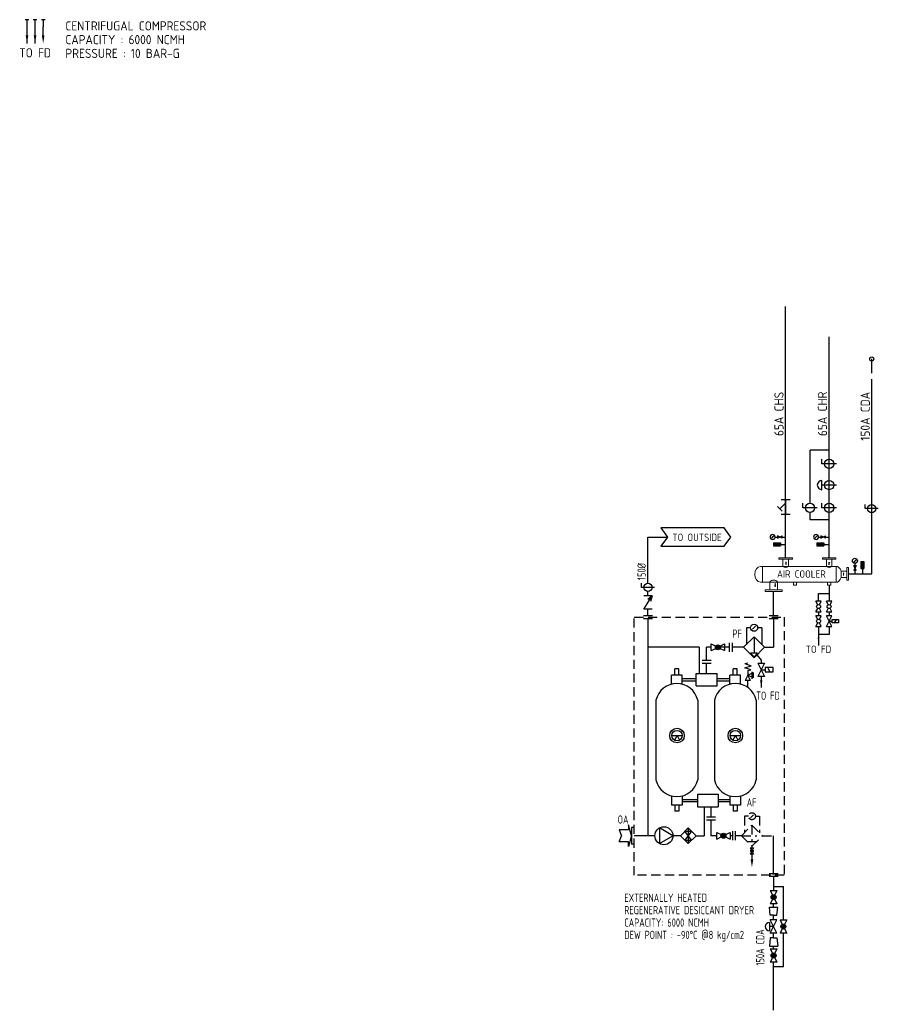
# Model space of a CAD drawing. Header units: millimetres. Extents: x -418 to 883, y -30 to 1351.
# Drawn here: x -398.1 to -164, y 97.8 to 367.8 of the extents above; entities that cross this region are included whole.
import ezdxf
from ezdxf.enums import TextEntityAlignment as Align

# ---------------------------------------------------------------- set-up
doc = ezdxf.new("R2010")
doc.units = ezdxf.units.MM
doc.header["$LTSCALE"] = 10
doc.linetypes.add('HIDDEN', pattern=[0.375, 0.25, -0.125])
for name, color, linetype in [('DETL-TXT', 4, 'Continuous'), ('M-CWTR-VAVE', 2, 'Continuous'), ('U-CDA-EQ', 22, 'Continuous'), ('U-CDA-EQ-TXT', 4, 'Continuous'), ('U-CDA-PIPE', 203, 'Continuous'), ('U-CDA-TXT', 3, 'Continuous'), ('U-CDA-TXT-01', 3, 'Continuous'), ('U-CDA-V', 2, 'Continuous'), ('U-CH-TXT', 3, 'Continuous'), ('U-CH-V', 2, 'Continuous'), ('U-CHW-S-PIPE', 152, 'Continuous'), ('U-CW-PIPE', 30, 'Continuous'), ('U-CW-V', 3, 'Continuous')]:
    doc.layers.add(name, color=color, linetype=linetype)
doc.styles.add('AA-TXT', font='isocp.shx', dxfattribs={"bigfont": 'chineset.shx'})
doc.styles.get("Standard").update_dxf_attribs({"font": 'txt.shx', "bigfont": 'chineset.shx'})

# ---------------------------------------------------------------- blocks, each defined once
blk = doc.blocks.new('A$Cf5804be8')
for p, q in [((1.23, 21.13), (1.41, 21.22)), ((1.93, 21.13), (1.23, 21.13)), ((1.11, 9.26), (1.82, 9.26)), ((1.82, 9.26), (1.64, 9.36))]:
    blk.add_line(p, q)
at = {"lineweight": 13}
for p, q in [((2.4, 2.4), (2.4, 2.92)), ((6.67, 2.4), (6.67, 2.92))]:
    blk.add_line(p, q, dxfattribs=at)
for points in [[(6.15, 25.87), (2.69, 25.87), (2.69, 26.34), (6.15, 26.34)], [(5.4, 25.87), (3.67, 25.87), (3.67, 24.38), (5.4, 24.38)], [(0, 19.89), (0.07, 19.89), (0.07, 22.3), (0, 22.3)], [(0.4, 22.94), (0.07, 22.94), (0.07, 19.25), (0.4, 19.25)], [(0.4, 20.34), (2.4, 20.34), (2.4, 21.85), (0.4, 21.85)], [(2.4, 22.98), (6.67, 22.98), (6.67, 22.98), (2.4, 22.98)], [(2.4, 2.92), (6.67, 2.92), (6.67, 22.98), (2.4, 22.98)], [(7.47, 20.67), (7.47, 21.52), (6.67, 21.52), (6.67, 20.67)], [(0.4, 11.08), (0.07, 11.08), (0.07, 7.38), (0.4, 7.38)], [(7.47, 11.38), (7.47, 12.22), (6.67, 12.22), (6.67, 11.38)], [(0, 8.03), (0.07, 8.03), (0.07, 10.43), (0, 10.43)], [(0.4, 8.47), (2.4, 8.47), (2.4, 9.99), (0.4, 9.99)], [(8.76, 3.65), (9.23, 3.65), (9.23, 8.24), (8.76, 8.24)], [(8.76, 4.92), (6.67, 4.92), (6.67, 6.99), (8.76, 6.99)]]:
    blk.add_lwpolyline(points, close=True, dxfattribs=at)
for centre, radius, start, end in [((1.56, 21.09), 1.13, 317.9999, 42.0001), ((1.56, 9.23), 1.13, 317.9999, 42.0001), ((7.35, 5.95), 1.24, 123.5153, 236.4847)]:
    blk.add_arc(centre, radius, start, end, dxfattribs=at)
for centre, major_axis, ratio, start_param, end_param in [((5.42, 23.17), (3.03, 0.06), 0.49682, 2.175171, 3.230259), ((3.67, 23.18), (-3.01, 0.06), 0.497223, 3.048092, 4.111036), ((4.54, 2.4), (2.13, 0), 0.751995, 3.141593, 6.283185)]:
    blk.add_ellipse(centre, major_axis=major_axis, ratio=ratio, start_param=start_param, end_param=end_param, dxfattribs=at)
at = {"linetype": 'Continuous', "style": 'AA-TXT'}
blk.add_text('AIR COOLER', height=2, rotation=90, dxfattribs=at).set_placement((5.46, 6.88))
at = {"lineweight": 13, "char_height": 0.16, "width": 2.545, "attachment_point": 1}
for s, insert in [('AIR IN', (4.12, 25.1)), ('AIR OUT', (7.02, 6.46))]:
    blk.add_mtext(s, dxfattribs=dict(at, insert=insert))
blk = doc.blocks.new('A$C589C2754')
at = {"layer": 'M-CWTR-VAVE', "color": 2}
for p, q in [((0, 2.5), (4, 0)), ((0, 0), (0, 2.5)), ((4, 0), (2.36, 0.44)), ((4, 0), (2.89, 1.28)), ((4, 0), (4, 2.5))]:
    blk.add_line(p, q, dxfattribs=at)
blk = doc.blocks.new('A$C05D23F1C')
at = {"layer": 'U-CW-V', "color": 2}
for p, q in [((1.25, 0), (1.25, 3.95)), ((1.25, 3.95), (2.5, 3.95))]:
    blk.add_line(p, q, dxfattribs=at)
blk.add_circle((1.25, 1.98), 1.25, dxfattribs=at)
blk = doc.blocks.new('A$C5D640173')
at = {"layer": 'U-CDA-V'}
for p, q in [((0, 0), (0, 2.72)), ((0.88, 0), (0.88, 2.72))]:
    blk.add_line(p, q, dxfattribs=at)
blk = doc.blocks.new('A$C63832B58')
at = {"layer": 'U-CH-V'}
for p, q in [((-0.63, 2.56), (-0.63, -0.46)), ((-0.63, 2.56), (-0.63, -0.46)), ((-0.63, 2.56), (0.63, 2.56)), ((-0.63, 2.56), (0.63, 2.56)), ((-0.25, 2.15), (0.25, 2.15)), ((-0.25, 2.15), (0.25, 2.15)), ((-0.25, 1.65), (0.25, 1.65)), ((-0.25, 1.65), (0.25, 1.65)), ((-0.25, 1.14), (0.25, 1.14)), ((-0.25, 1.14), (0.25, 1.14)), ((-0.25, 0.64), (0.25, 0.64)), ((-0.25, 0.64), (0.25, 0.64)), ((0, 2.29), (0, 0.22)), ((0, 2.29), (0, 0.22)), ((0.63, 2.56), (0.63, -0.46)), ((0.63, 2.56), (0.63, -0.46)), ((-0.63, -0.46), (0.63, -0.46)), ((-0.63, -0.46), (0.63, -0.46)), ((0, -0.46), (0, -2.69)), ((0, -0.46), (0, -2.69))]:
    blk.add_line(p, q, dxfattribs=at)
blk.add_circle((0, 0), 0.223, dxfattribs=at)
blk.add_circle((0, 0), 0.223, dxfattribs=at)
blk = doc.blocks.new('A$C66643FB5')
at = {"layer": 'U-CW-V', "color": 2}
for p, q in [((0.6, 5.11), (1.52, 6.03)), ((1.06, 4.51), (1.06, 3.5)), ((1.56, 3.5), (0.56, 1.5)), ((1.56, 1.5), (0.56, 3.5)), ((0.56, 3.5), (1.56, 3.5)), ((1.56, 1.5), (0.56, 1.5)), ((1.06, 1.5), (1.06, 0))]:
    blk.add_line(p, q, dxfattribs=at)
blk.add_circle((1.06, 5.57), 1.06, dxfattribs=at)

msp = doc.modelspace()

# ---------------------------------------------------------------- hatches: boundary and pattern name
at = {"layer": 'U-CDA-EQ'}
h = msp.add_hatch(color=22, dxfattribs=at)
edge = h.paths.add_edge_path()
edge.add_arc((-207.73, 196.72), 0.675, 0, 360)
h = msp.add_hatch(color=22, dxfattribs=at)
edge = h.paths.add_edge_path()
edge.add_arc((-206.22, 145.34), 0.675, 0, 360)
at = {"layer": 'U-CDA-EQ', "linetype": 'HIDDEN'}
h = msp.add_hatch(color=22, dxfattribs=at)
edge = h.paths.add_edge_path()
edge.add_arc((-198.45, 141.19), 0.337, 0, 360)
at = {"layer": 'U-CDA-V'}
h = msp.add_hatch(color=256, dxfattribs=at)
edge = h.paths.add_edge_path()
edge.add_arc((-192.55, 128.59), 0.675, 0, 360)
h = msp.add_hatch(color=256, dxfattribs=at)
edge = h.paths.add_edge_path()
edge.add_arc((-189.88, 120.58), 0.675, 0, 360)
h = msp.add_hatch(color=256, dxfattribs=at)
edge = h.paths.add_edge_path()
edge.add_arc((-192.55, 112.7), 0.675, 0, 360)

# ---------------------------------------------------------------- linework, layer by layer
at = {"layer": 'DETL-TXT'}
msp.add_lwpolyline([(-204.25, 226.78), (-206.05, 229.3), (-223.27, 229.3), (-221.47, 226.78), (-223.27, 224.26), (-206.05, 224.26), (-204.25, 226.78)], dxfattribs=at)
at = {"layer": 'U-CDA-EQ'}
for p, q in [((-177.4, 213.68), (-177.4, 209.26)), ((-180.28, 206.38), (-180.28, 205.3)), ((-177.4, 206.38), (-177.4, 205.3)), ((-180.28, 202.42), (-180.28, 197.23)), ((-177.4, 200.17), (-180.28, 200.17)), ((-177.4, 202.42), (-177.4, 200.17))]:
    msp.add_line(p, q, dxfattribs=at)
at = {"layer": 'U-CDA-EQ', "color": 22, "linetype": 'HIDDEN'}
for p, q in [((-230.54, 134.59), (-230.54, 204.91)), ((-230.54, 204.91), (-189.67, 204.91)), ((-189.67, 204.91), (-189.67, 134.59)), ((-200.51, 150.67), (-200.51, 146.13)), ((-199.4, 150.67), (-200.51, 150.67)), ((-198.86, 150.25), (-198.03, 151.08)), ((-197.49, 150.67), (-196.38, 150.67)), ((-196.38, 150.67), (-196.38, 146.13)), ((-201.3, 145.34), (-198.45, 148.19)), ((-198.45, 148.19), (-198.45, 143.73)), ((-198.45, 148.19), (-195.6, 145.34)), ((-201.3, 145.34), (-197.08, 145.34)), ((-201.3, 145.34), (-198.45, 142.49)), ((-199.68, 143.73), (-197.21, 143.73)), ((-198.45, 142.49), (-195.6, 145.34)), ((-195.6, 145.34), (-192.55, 145.34)), ((-198.9, 142.09), (-198.6, 141.49)), ((-198.9, 142.09), (-198, 142.09)), ((-198.6, 140.89), (-198.9, 140.29)), ((-198.45, 142.49), (-198.45, 142.09)), ((-198, 142.09), (-198.3, 141.49)), ((-198.3, 140.89), (-198, 140.29)), ((-198, 140.29), (-198.9, 140.29)), ((-198.45, 140.29), (-198.45, 138.92)), ((-189.67, 134.59), (-230.54, 134.59))]:
    msp.add_line(p, q, dxfattribs=at)
at = {"layer": 'U-CDA-EQ', "color": 22}
for p, q in [((-226.81, 204.7), (-226.81, 145.34)), ((-192.55, 204.7), (-192.55, 196.72)), ((-199.93, 202.04), (-199.93, 197.5)), ((-198.82, 202.04), (-199.93, 202.04)), ((-198.27, 201.63), (-197.45, 202.46)), ((-195.8, 202.04), (-196.91, 202.04)), ((-195.8, 202.04), (-195.8, 197.5)), ((-209.53, 195.82), (-209.53, 197.62)), ((-209.53, 197.62), (-208.33, 197.02)), ((-207.12, 197.02), (-205.93, 197.62)), ((-205.93, 197.62), (-205.93, 195.82)), ((-204.57, 195.5), (-204.57, 197.94)), ((-203.78, 195.5), (-203.78, 197.94)), ((-197.86, 199.57), (-200.71, 196.72)), ((-195.01, 196.72), (-197.86, 199.57)), ((-197.86, 199.57), (-197.86, 195.11)), ((-212.82, 196.72), (-226.81, 196.72)), ((-212.82, 196.72), (-212.82, 189.6)), ((-210.82, 193.1), (-210.82, 196.72)), ((-209.53, 196.72), (-210.82, 196.72)), ((-209.53, 195.82), (-208.33, 196.42)), ((-204.57, 196.72), (-207.94, 196.72)), ((-207.12, 196.42), (-205.93, 195.82)), ((-200.71, 196.72), (-203.78, 196.72)), ((-197.86, 193.87), (-200.71, 196.72)), ((-196.91, 195.11), (-198.81, 195.11)), ((-198.81, 195.11), (-197.86, 194.16)), ((-195.01, 196.72), (-197.86, 193.87)), ((-196.91, 195.11), (-197.86, 194.16)), ((-197.11, 194.62), (-195.92, 193.17)), ((-195.01, 196.72), (-192.55, 196.72)), ((-209.6, 193.1), (-212.04, 193.1)), ((-209.6, 192.3), (-212.04, 192.3)), ((-210.82, 189.6), (-210.82, 192.3)), ((-200.4, 192.27), (-199.6, 192.51)), ((-200.4, 192.27), (-198.66, 191.71)), ((-200.4, 191.16), (-198.66, 191.71)), ((-195.02, 192.38), (-196.82, 188.78)), ((-196.82, 192.38), (-195.02, 188.78)), ((-196.82, 192.38), (-195.02, 192.38)), ((-195.92, 193.17), (-195.92, 192.38)), ((-220.35, 186.67), (-220.35, 189.12)), ((-217.51, 189.12), (-220.35, 189.12)), ((-219.5, 189.12), (-219.5, 190.83)), ((-218.36, 190.83), (-219.5, 190.83)), ((-218.36, 189.12), (-218.36, 190.83)), ((-217.51, 186.67), (-217.51, 189.12)), ((-213.66, 189.6), (-207.97, 189.6)), ((-213.66, 186.19), (-213.66, 189.6)), ((-207.97, 186.19), (-207.97, 189.6)), ((-204.44, 186.67), (-204.44, 189.12)), ((-201.6, 189.12), (-204.44, 189.12)), ((-203.59, 189.12), (-203.59, 190.83)), ((-202.45, 190.83), (-203.59, 190.83)), ((-202.45, 189.12), (-202.45, 190.83)), ((-201.6, 186.67), (-201.6, 189.12)), ((-198.77, 190.6), (-200.4, 191.16)), ((-199.59, 189.13), (-200.31, 187.68)), ((-199.59, 190.36), (-198.77, 190.6)), ((-199.59, 190.36), (-199.59, 189.13)), ((-199.59, 189.13), (-198.14, 189.85)), ((-198.86, 187.68), (-199.59, 189.13)), ((-198.14, 188.4), (-199.59, 189.13)), ((-198.5, 190.03), (-198.5, 188.16)), ((-198.14, 189.85), (-198.14, 188.4)), ((-195.92, 190.58), (-194.84, 190.58)), ((-192.69, 191.18), (-194.84, 191.18)), ((-194.84, 191.18), (-194.84, 189.99)), ((-194.84, 189.99), (-192.69, 189.99)), ((-193.57, 190.14), (-194.06, 190.97)), ((-192.69, 189.99), (-192.69, 191.18)), ((-217.51, 188.18), (-213.66, 188.18)), ((-217.51, 187.61), (-213.66, 187.61)), ((-207.97, 188.18), (-204.44, 188.18)), ((-207.97, 187.61), (-204.44, 187.61)), ((-198.86, 187.68), (-200.31, 187.68)), ((-199.59, 185.76), (-199.59, 187.68)), ((-195.02, 188.78), (-196.82, 188.78)), ((-195.92, 188.78), (-195.92, 185.72)), ((-213.66, 186.19), (-207.97, 186.19)), ((-224.62, 182.29), (-224.62, 160.55)), ((-213.24, 182.29), (-213.24, 160.55)), ((-208.67, 182.29), (-208.67, 160.55)), ((-197.29, 182.29), (-197.29, 160.55)), ((-220.32, 172.65), (-217.47, 172.65)), ((-218.89, 172.65), (-219.6, 171.42)), ((-218.89, 172.65), (-218.18, 171.42)), ((-204.4, 172.65), (-201.56, 172.65)), ((-202.98, 172.65), (-203.69, 171.42)), ((-202.98, 172.65), (-202.27, 171.42)), ((-213.32, 156.65), (-207.63, 156.65)), ((-213.32, 156.65), (-213.32, 153.24)), ((-207.63, 156.65), (-207.63, 153.24)), ((-220.35, 156.17), (-220.35, 153.72)), ((-217.51, 156.17), (-217.51, 153.72)), ((-217.51, 155.23), (-213.32, 155.23)), ((-217.51, 154.66), (-213.32, 154.66)), ((-207.63, 155.23), (-204.44, 155.23)), ((-207.63, 154.66), (-204.44, 154.66)), ((-204.44, 156.17), (-204.44, 153.72)), ((-201.6, 156.17), (-201.6, 153.72)), ((-217.51, 153.72), (-220.35, 153.72)), ((-219.5, 153.72), (-219.5, 152.01)), ((-218.36, 152.01), (-219.5, 152.01)), ((-218.36, 153.72), (-218.36, 152.01)), ((-213.32, 153.24), (-207.63, 153.24)), ((-211.5, 153.24), (-211.5, 145.34)), ((-209.63, 153.24), (-209.63, 150.41)), ((-201.6, 153.72), (-204.44, 153.72)), ((-203.59, 153.72), (-203.59, 152.01)), ((-202.45, 152.01), (-203.59, 152.01)), ((-202.45, 153.72), (-202.45, 152.01)), ((-208.41, 150.41), (-210.86, 150.41)), ((-208.41, 149.62), (-210.86, 149.62)), ((-209.63, 149.62), (-209.63, 145.34)), ((-232.11, 146.99), (-234.67, 146.99)), ((-234.67, 146.99), (-234, 145.34)), ((-232.11, 148.3), (-232.11, 146.99)), ((-231.3, 145.34), (-232.11, 148.3)), ((-230.54, 147.62), (-231.3, 147.62)), ((-231.3, 147.62), (-231.3, 143.07)), ((-217.98, 145.34), (-215.84, 147.48)), ((-216.77, 146.55), (-214.91, 146.55)), ((-214.91, 144.13), (-216.77, 146.55)), ((-214.91, 146.55), (-216.77, 144.13)), ((-215.84, 147.48), (-215.84, 143.21)), ((-215.84, 147.48), (-213.7, 145.34)), ((-208.02, 146.24), (-206.82, 145.65)), ((-208.02, 144.44), (-208.02, 146.24)), ((-205.62, 145.65), (-204.42, 146.24)), ((-204.42, 146.24), (-204.42, 144.44)), ((-203.7, 144.12), (-203.7, 146.57)), ((-202.9, 144.12), (-202.9, 146.57)), ((-234.67, 143.7), (-234, 145.34)), ((-232.11, 143.7), (-234.67, 143.7)), ((-231.3, 145.34), (-232.11, 142.39)), ((-232.11, 142.39), (-232.11, 143.7)), ((-224.92, 145.34), (-230.54, 145.34)), ((-217.98, 145.34), (-219.99, 145.34)), ((-217.98, 145.34), (-215.84, 143.21)), ((-216.77, 144.13), (-214.91, 144.13)), ((-215.84, 143.21), (-213.7, 145.34)), ((-213.7, 145.34), (-211.5, 145.34)), ((-208.02, 145.34), (-209.63, 145.34)), ((-208.02, 144.44), (-206.82, 145.04)), ((-205.62, 145.04), (-204.42, 144.44)), ((-203.7, 145.34), (-204.42, 145.34)), ((-201.3, 145.34), (-202.9, 145.34)), ((-192.55, 134.8), (-192.55, 145.34)), ((-230.54, 143.07), (-231.3, 143.07))]:
    msp.add_line(p, q, dxfattribs=at)
at = {"layer": 'U-CDA-EQ'}
msp.add_lwpolyline([(-180.28, 209.26), (-180.28, 211.42), (-177.4, 211.42)], dxfattribs=at)
msp.add_lwpolyline([(-180.28, 197.74, 0, 0.531, 0), (-180.28, 199.33, 0, 0, 0)], format="xyseb", dxfattribs=at)
at = {"layer": 'U-CDA-EQ', "color": 22}
msp.add_lwpolyline([(-195.92, 185.75, 0, 0.664, 0), (-195.92, 187.74, 0, 0, 0)], format="xyseb", dxfattribs=at)
msp.add_lwpolyline([(-219.99, 145.34), (-223.69, 147.48), (-223.69, 143.21)], close=True, dxfattribs=at)
at = {"layer": 'U-CDA-EQ', "color": 22, "linetype": 'HIDDEN'}
msp.add_lwpolyline([(-198.45, 136.76, 0, 0.72, 0), (-198.45, 138.92, 0, 0, 0)], format="xyseb", dxfattribs=at)
at = {"layer": 'U-CDA-EQ', "color": 22}
for centre, radius in [((-197.86, 202.04), 0.956), ((-207.73, 196.72), 0.675), ((-218.89, 172.65), 1.99), ((-218.89, 172.65), 1.42), ((-202.98, 172.65), 1.99), ((-202.98, 172.65), 1.42), ((-222.46, 145.34), 2.47), ((-206.22, 145.34), 0.675)]:
    msp.add_circle(centre, radius, dxfattribs=at)
at = {"layer": 'U-CDA-EQ', "color": 22, "linetype": 'HIDDEN'}
for centre, radius in [((-198.45, 150.67), 0.956), ((-198.45, 141.19), 0.337)]:
    msp.add_circle(centre, radius, dxfattribs=at)
at = {"layer": 'U-CDA-EQ', "color": 22}
for centre, start, end in [((-218.93, 181.01), 12.6804, 167.3196), ((-202.98, 181.01), 12.6804, 167.3196), ((-218.93, 161.83), 192.6804, 347.3196), ((-202.98, 161.83), 192.6804, 347.3196)]:
    msp.add_arc(centre, 5.83, start, end, dxfattribs=at)
at = {"layer": 'U-CDA-PIPE'}
for p, q in [((-165.8, 271.47), (-165.8, 275.34)), ((-165.8, 216.74), (-165.8, 269.85)), ((-172.15, 216.74), (-165.8, 216.74)), ((-192.55, 205.31), (-192.55, 211.93)), ((-192.55, 134.19), (-192.55, 130.39)), ((-192.55, 131.49), (-189.85, 131.49)), ((-189.85, 122.38), (-189.85, 131.49)), ((-192.55, 125.91), (-192.55, 126.79)), ((-192.55, 122.38), (-192.55, 123.66)), ((-192.55, 117.5), (-192.55, 118.78)), ((-189.85, 109.66), (-189.85, 118.78)), ((-192.55, 114.5), (-192.55, 115.25)), ((-192.55, 97.78), (-192.55, 110.9)), ((-192.55, 109.66), (-189.85, 109.66))]:
    msp.add_line(p, q, dxfattribs=at)
at = {"layer": 'U-CDA-PIPE', "color": 3}
for p, q in [((-226.81, 214.18), (-226.81, 226.78)), ((-226.81, 226.78), (-221.47, 226.78)), ((-226.81, 210.72), (-226.81, 211.93)), ((-226.81, 205.31), (-226.81, 207.12))]:
    msp.add_line(p, q, dxfattribs=at)
at = {"layer": 'U-CDA-PIPE'}
msp.add_circle((-165.8, 275.34), 0.548, dxfattribs=at)
at = {"layer": 'U-CDA-V'}
for p, q in [((-191.5, 235.06), (-190.23, 233.79)), ((-191.5, 235.06), (-190.23, 233.79)), ((-189.28, 236.01), (-190.86, 234.43)), ((-188.02, 236.92), (-190.5, 236.92)), ((-189.28, 236.92), (-189.28, 232.93)), ((-188.02, 232.93), (-190.5, 232.93)), ((-180.52, 208.3), (-181, 209.26)), ((-179.56, 209.26), (-181, 209.26)), ((-180.04, 208.3), (-179.56, 209.26)), ((-176.68, 209.26), (-178.12, 209.26)), ((-177.64, 208.3), (-178.12, 209.26)), ((-177.16, 208.3), (-176.68, 209.26)), ((-181, 206.38), (-180.52, 207.33)), ((-181, 206.38), (-179.56, 206.38)), ((-179.56, 205.3), (-181, 205.3)), ((-180.52, 204.34), (-181, 205.3)), ((-179.56, 206.38), (-180.04, 207.33)), ((-180.04, 204.34), (-179.56, 205.3)), ((-178.12, 206.38), (-177.64, 207.33)), ((-178.12, 206.38), (-176.68, 206.38)), ((-176.68, 202.42), (-178.12, 205.3)), ((-178.12, 202.42), (-176.68, 205.3)), ((-176.68, 205.3), (-178.12, 205.3)), ((-176.68, 206.38), (-177.16, 207.33)), ((-181, 202.42), (-180.52, 203.37)), ((-179.56, 202.42), (-180.04, 203.37)), ((-177.4, 203.86), (-176.54, 203.86)), ((-176.54, 204.33), (-174.82, 204.33)), ((-176.54, 203.38), (-176.54, 204.33)), ((-174.82, 203.38), (-176.54, 203.38)), ((-175.52, 204.21), (-175.91, 203.54)), ((-174.82, 204.33), (-174.82, 203.38)), ((-181, 202.42), (-179.56, 202.42)), ((-178.12, 202.42), (-176.68, 202.42)), ((-193.45, 130.39), (-192.85, 129.19)), ((-193.45, 130.39), (-191.65, 130.39)), ((-191.65, 130.39), (-192.25, 129.19)), ((-192.85, 127.98), (-193.45, 126.79)), ((-192.25, 127.98), (-191.65, 126.79)), ((-193.45, 123.66), (-193.67, 125.91)), ((-193.67, 125.91), (-191.42, 125.91)), ((-191.65, 126.79), (-193.45, 126.79)), ((-191.65, 123.66), (-191.42, 125.91)), ((-193.68, 121.7), (-193.68, 119.44)), ((-192.55, 123.66), (-193.45, 123.66)), ((-193.45, 118.78), (-191.65, 122.38)), ((-191.65, 118.78), (-193.45, 122.38)), ((-193.45, 122.38), (-193.45, 122.38)), ((-191.65, 122.38), (-193.45, 122.38)), ((-192.55, 123.66), (-191.65, 123.66)), ((-190.78, 122.38), (-188.98, 122.38)), ((-190.78, 122.38), (-190.18, 121.18)), ((-188.98, 122.38), (-189.58, 121.18)), ((-192.55, 120.58), (-193.68, 120.58)), ((-190.18, 119.98), (-190.78, 118.78)), ((-189.58, 119.98), (-188.98, 118.78)), ((-193.45, 117.5), (-193.67, 115.25)), ((-191.65, 118.78), (-193.45, 118.78)), ((-192.55, 117.5), (-193.45, 117.5)), ((-192.55, 117.5), (-191.65, 117.5)), ((-191.65, 117.5), (-191.42, 115.25)), ((-188.98, 118.78), (-190.78, 118.78)), ((-193.67, 115.25), (-191.42, 115.25)), ((-193.45, 114.5), (-191.65, 114.5)), ((-193.45, 114.5), (-192.85, 113.31)), ((-191.65, 114.5), (-192.25, 113.31)), ((-192.85, 112.1), (-193.45, 110.9)), ((-191.65, 110.9), (-193.45, 110.9)), ((-192.25, 112.1), (-191.65, 110.9))]:
    msp.add_line(p, q, dxfattribs=at)
for centre, radius in [((-180.28, 207.82), 0.54), ((-177.4, 207.82), 0.54), ((-180.28, 203.86), 0.54), ((-192.55, 128.59), 0.675), ((-189.88, 120.58), 0.675), ((-192.55, 112.7), 0.675)]:
    msp.add_circle(centre, radius, dxfattribs=at)
msp.add_arc((-193.68, 120.57), 1.13, 90, 270, dxfattribs=at)
at = {"layer": 'U-CH-V'}
for p, q in [((-395.65, 367.79), (-396.65, 367.79)), ((-393.45, 367.79), (-394.45, 367.79)), ((-391.24, 367.79), (-392.24, 367.79))]:
    msp.add_line(p, q, dxfattribs=at)
for points in [[(-396.15, 361.36, 0, 0.737, 0), (-396.15, 363.57, 0, 0, 0)], [(-393.95, 361.36, 0, 0.737, 0), (-393.95, 363.57, 0, 0, 0)], [(-391.74, 361.36, 0, 0.737, 0), (-391.74, 363.57, 0, 0, 0)]]:
    msp.add_lwpolyline(points, format="xyseb", dxfattribs=at)
at = {"layer": 'U-CHW-S-PIPE'}
for p, q in [((-189.26, 221.15), (-189.26, 289.67)), ((-177.4, 221.15), (-177.4, 281.34)), ((-182.59, 235.98), (-182.59, 250.42)), ((-177.4, 250.42), (-182.59, 250.42)), ((-182.59, 231.46), (-182.59, 233.48)), ((-177.4, 231.46), (-182.59, 231.46))]:
    msp.add_line(p, q, dxfattribs=at)
at = {"layer": 'U-CW-PIPE'}
for p, q in [((-396.15, 365.92), (-396.15, 367.79)), ((-393.95, 361.36), (-393.95, 367.79)), ((-391.74, 367.79), (-391.74, 365.92)), ((-396.15, 361.36), (-396.15, 365.92)), ((-391.74, 363.57), (-391.74, 365.92))]:
    msp.add_line(p, q, dxfattribs=at)
at = {"layer": 'U-CW-V', "color": 2}
for p, q in [((-179.37, 239.69), (-179.37, 242.2)), ((-175.42, 240.94), (-179.37, 240.94))]:
    msp.add_line(p, q, dxfattribs=at)
msp.add_circle((-177.4, 240.94), 1.25, dxfattribs=at)
msp.add_arc((-179.37, 240.94), 1.25, 90, 270, dxfattribs=at)

# ---------------------------------------------------------------- block references
at = {"layer": 'U-CDA-EQ', "rotation": 270}
msp.add_blockref('A$Cf5804be8', (-198.49, 221.15), dxfattribs=at)
at = {"layer": 'U-CDA-TXT', "yscale": 0.9000000000000035, "rotation": 90}
for name, p, xscale, zscale in [('A$C05D23F1C', (-164.02, 233.4), 0.9000000000000035, 0.9000000000000035), ('A$C05D23F1C', (-225.03, 211.93), 0.9000000000000035, 0.9000000000000035), ('A$C589C2754', (-225.68, 207.12), 0.9000000000000035, 0.9000000000000035), ('A$C5D640173', (-225.59, 204.51), 0.9000000000000035, 0.9000000000000035), ('A$C5D640173', (-191.32, 204.51), 0.9000000000000035, 0.9000000000000035), ('A$C5D640173', (-191.32, 134.99), -0.9000000000000035, 0.9000000000000015)]:
    msp.add_blockref(name, p, dxfattribs=dict(at, xscale=xscale, zscale=zscale))
at = {"layer": 'U-CDA-V', "linetype": 'HIDDEN', "rotation": 90}
for p in [(-175.42, 245.48), (-180.62, 233.48), (-175.42, 233.48)]:
    msp.add_blockref('A$C05D23F1C', p, dxfattribs=at)
at = {"layer": 'U-CDA-V', "xscale": -0.6399999999999875, "yscale": 0.6399999999999875, "zscale": 0.6399999999999864, "rotation": 90}
for name, p in [('A$C66643FB5', (-189.26, 227.46)), ('A$C66643FB5', (-177.4, 227.46)), ('A$C63832B58', (-190.98, 224.75)), ('A$C63832B58', (-179.12, 224.75))]:
    msp.add_blockref(name, p, dxfattribs=at)
at = {"layer": 'U-CDA-V', "xscale": 0.6399999999999864, "yscale": 0.6399999999999864, "zscale": 0.6399999999999864}
for name, p in [('A$C66643FB5', (-171.04, 216.74)), ('A$C63832B58', (-168.34, 218.46))]:
    msp.add_blockref(name, p, dxfattribs=at)

# ---------------------------------------------------------------- texts
at = {"layer": 'U-CDA-EQ', "color": 22, "style": 'AA-TXT', "width": 0.8}
for s, p in [('PF', (-203.79, 199.3)), ('TO FD', (-197.29, 182.41)), ('OA', (-235.05, 148.64))]:
    msp.add_text(s, height=2.25, dxfattribs=at).set_placement(p)
msp.add_text('AF', height=2.25, dxfattribs=at).set_placement((-198.55, 154.43), align=Align.MIDDLE_CENTER)
at = {"layer": 'U-CDA-EQ-TXT', "color": 3, "style": 'AA-TXT'}
for s, p in [('CENTRIFUGAL COMPRESSOR', (-385.68, 364.89)), ('CAPACITY : 6000 NCMH', (-385.68, 361.14)), ('PRESSURE : 10 BAR-G', (-385.68, 357.39))]:
    msp.add_text(s, height=2.5, dxfattribs=at).set_placement(p)
at = {"layer": 'U-CDA-EQ-TXT', "color": 3, "style": 'AA-TXT', "width": 0.8}
for s, p in [('EXTERNALLY HEATED', (-233.26, 127.3)), ('REGENERATIVE DESICCANT DRYER', (-233.26, 123.93)), ('CAPACITY: 6000 NCMH', (-233.26, 120.55)), ('DEW POINT : -90%%DC @8 kg/cm2', (-233.26, 117.18))]:
    msp.add_text(s, height=2.25, dxfattribs=at).set_placement(p)
at = {"layer": 'U-CDA-TXT', "linetype": 'Continuous', "style": 'AA-TXT'}
msp.add_text('TO OUTSIDE', height=2, dxfattribs=at).set_placement((-220.13, 225.71))
at = {"layer": 'U-CDA-TXT', "style": 'AA-TXT', "width": 0.8}
msp.add_text('150%%C', height=2.25, rotation=90, dxfattribs=at).set_placement((-227.42, 215.05))
msp.add_text('150A CDA', height=2.25, rotation=90, dxfattribs=at).set_placement((-196.2, 114.88), align=Align.MIDDLE_CENTER)
at = {"layer": 'U-CDA-TXT-01', "style": 'AA-TXT'}
msp.add_text('TO FD', height=2.5, dxfattribs=at).set_placement((-398.27, 357.55))
for s, p in [('65A CHS', (-189.83, 254.32)), ('65A CHR', (-177.98, 254.3)), ('150A CDA', (-166.3, 253.04))]:
    msp.add_text(s, height=2.5, rotation=90, dxfattribs=at).set_placement(p)
at = {"layer": 'U-CH-TXT', "style": 'AA-TXT'}
msp.add_text('TO FD', height=2, dxfattribs=at).set_placement((-183.77, 195.19))

doc.saveas('drawing.dxf')
